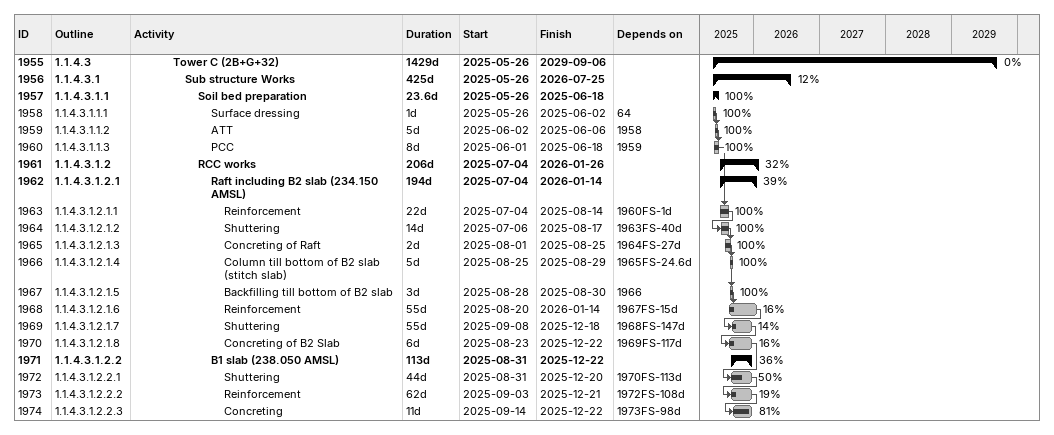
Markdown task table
| ID | WBS | Task | Duration | Start | Finish | Predecessors | % complete |
|---|---|---|---|---|---|---|---|
| 1955 | 1.1.4.3 | **Tower C (2B+G+32)** | 1429d | 2025-05-26 | 2029-09-06 |  | 0 |
| 1956 | 1.1.4.3.1 | **Sub structure Works** | 425d | 2025-05-26 | 2026-07-25 |  | 12 |
| 1957 | 1.1.4.3.1.1 | **Soil bed preparation** | 23.6d | 2025-05-26 | 2025-06-18 |  | 100 |
| 1958 | 1.1.4.3.1.1.1 | Surface dressing | 1d | 2025-05-26 | 2025-06-02 | 64 | 100 |
| 1959 | 1.1.4.3.1.1.2 | ATT | 5d | 2025-06-02 | 2025-06-06 | 1958 | 100 |
| 1960 | 1.1.4.3.1.1.3 | PCC | 8d | 2025-06-01 | 2025-06-18 | 1959 | 100 |
| 1961 | 1.1.4.3.1.2 | **RCC works** | 206d | 2025-07-04 | 2026-01-26 |  | 32 |
| 1962 | 1.1.4.3.1.2.1 | **Raft including B2 slab (234.150 AMSL)** | 194d | 2025-07-04 | 2026-01-14 |  | 39 |
| 1963 | 1.1.4.3.1.2.1.1 | Reinforcement | 22d | 2025-07-04 | 2025-08-14 | 1960FS-1d | 100 |
| 1964 | 1.1.4.3.1.2.1.2 | Shuttering | 14d | 2025-07-06 | 2025-08-17 | 1963FS-40d | 100 |
| 1965 | 1.1.4.3.1.2.1.3 | Concreting of Raft | 2d | 2025-08-01 | 2025-08-25 | 1964FS-27d | 100 |
| 1966 | 1.1.4.3.1.2.1.4 | Column till bottom of B2 slab (stitch slab) | 5d | 2025-08-25 | 2025-08-29 | 1965FS-24.6d | 100 |
| 1967 | 1.1.4.3.1.2.1.5 | Backfilling till bottom of B2 slab | 3d | 2025-08-28 | 2025-08-30 | 1966 | 100 |
| 1968 | 1.1.4.3.1.2.1.6 | Reinforcement | 55d | 2025-08-20 | 2026-01-14 | 1967FS-15d | 16 |
| 1969 | 1.1.4.3.1.2.1.7 | Shuttering | 55d | 2025-09-08 | 2025-12-18 | 1968FS-147d | 14 |
| 1970 | 1.1.4.3.1.2.1.8 | Concreting of B2 Slab | 6d | 2025-08-23 | 2025-12-22 | 1969FS-117d | 16 |
| 1971 | 1.1.4.3.1.2.2 | **B1 slab (238.050 AMSL)** | 113d | 2025-08-31 | 2025-12-22 |  | 36 |
| 1972 | 1.1.4.3.1.2.2.1 | Shuttering | 44d | 2025-08-31 | 2025-12-20 | 1970FS-113d | 50 |
| 1973 | 1.1.4.3.1.2.2.2 | Reinforcement | 62d | 2025-09-03 | 2025-12-21 | 1972FS-108d | 19 |
| 1974 | 1.1.4.3.1.2.2.3 | Concreting | 11d | 2025-09-14 | 2025-12-22 | 1973FS-98d | 81 |
